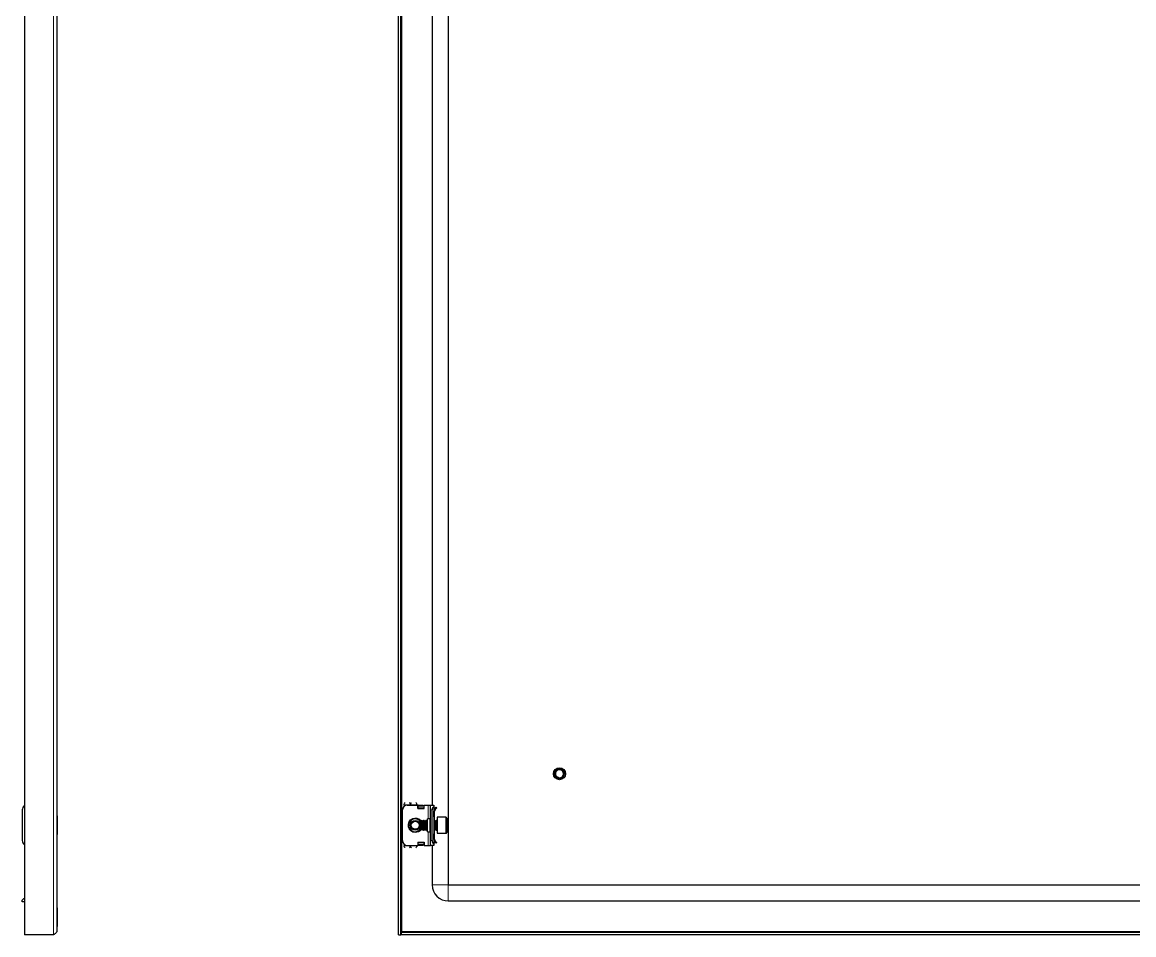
# Model space of a CAD drawing. Header units: millimetres. Extents: x -672 to 2148, y -979 to 1408.
# Drawn here: x 768 to 1458, y -861 to -294 of the extents above; entities that cross this region are included whole.
import ezdxf

# ---------------------------------------------------------------- set-up
doc = ezdxf.new("R2010")
doc.units = ezdxf.units.MM

msp = doc.modelspace()

# ---------------------------------------------------------------- linework, layer by layer
at = {"color": 7, "linetype": 'Continuous', "lineweight": 25}
for p, q in [((769.88, 1300.39), (769.88, -860.61)), ((789.88, 1298.29), (789.88, -858.51)), ((1001.82, -860.61), (1001.82, 1300.39)), ((1003.32, -860.61), (1003.32, 1300.39)), ((1032.82, 1269.39), (1032.82, -829.61)), ((1022.82, -105.11), (1022.82, -780.11)), ((1099.56, -758.65), (1099.72, -758.52)), ((1100.29, -758.04), (1100.55, -757.91)), ((1100.85, -757.78), (1101.13, -757.71)), ((1101.22, -757.67), (1101.18, -757.68)), ((1101.37, -757.65), (1101.56, -757.62)), ((1102.36, -757.66), (1102.32, -757.65)), ((1102.54, -757.7), (1102.5, -757.69)), ((1102.72, -757.75), (1102.68, -757.74)), ((1102.9, -757.81), (1102.86, -757.8)), ((1103.26, -757.98), (1103.21, -757.95)), ((1103.26, -757.98), (1103.25, -758.08)), ((1103.26, -757.98), (1103.4, -758.09)), ((1103.43, -758.08), (1103.39, -758.05)), ((1103.6, -758.2), (1103.56, -758.17)), ((1103.6, -758.2), (1103.81, -758.38)), ((1103.77, -758.33), (1103.73, -758.29)), ((1103.91, -758.46), (1103.88, -758.43)), ((1104.05, -758.6), (1104.02, -758.57)), ((1098.82, -760.61), (1098.82, -760.61)), ((1098.83, -760.42), (1098.89, -760.1)), ((1098.83, -760.42), (1098.83, -760.47)), ((1098.85, -760.21), (1098.84, -760.26)), ((1098.88, -760.01), (1098.88, -760.05)), ((1098.93, -759.81), (1098.92, -759.86)), ((1098.99, -759.63), (1098.97, -759.67)), ((1099.04, -759.49), (1099.14, -759.31)), ((1099.05, -759.5), (1099.16, -759.31)), ((1099.53, -761.48), (1099.37, -761.07)), ((1099.66, -762.69), (1099.54, -762.56)), ((1099.55, -762.57), (1099.57, -762.59)), ((1099.66, -762.69), (1099.69, -762.73)), ((1099.8, -762.83), (1099.84, -762.86)), ((1099.96, -762.96), (1100, -762.99)), ((1100.13, -763.09), (1100.17, -763.12)), ((1100.84, -763.45), (1100.88, -763.46)), ((1101.63, -763.61), (1102.37, -763.54)), ((1102.51, -763.53), (1102.56, -763.52)), ((1102.7, -763.48), (1102.75, -763.47)), ((1102.9, -763.41), (1102.94, -763.4)), ((1103.27, -763.24), (1103.05, -763.32)), ((1103.09, -763.33), (1103.13, -763.31)), ((1103.45, -763.14), (1103.24, -763.25)), ((1103.27, -763.17), (1103.31, -763.22)), ((1103.27, -763.24), (1103.31, -763.22)), ((1104.64, -759.57), (1104.63, -759.56)), ((1104.74, -761.32), (1104.66, -761.55)), ((1104.7, -759.75), (1104.68, -759.71)), ((1104.69, -761.5), (1104.7, -761.46)), ((1104.74, -759.93), (1104.73, -759.88)), ((1104.74, -761.32), (1104.75, -761.27)), ((1104.78, -760.11), (1104.77, -760.07)), ((1104.78, -761.12), (1104.79, -761.07)), ((1104.82, -760.71), (1104.79, -760.96)), ((1104.81, -760.3), (1104.8, -760.26)), ((1104.82, -760.5), (1104.8, -760.74)), ((1104.81, -760.91), (1104.81, -760.86)), ((1104.82, -760.5), (1104.82, -760.45)), ((1104.82, -760.71), (1104.82, -760.66)), ((768.38, -783.11), (768.38, -802.11)), ((1004.32, -802.11), (1004.32, -783.11)), ((1005.32, -779.86), (1005.32, -780.88)), ((1007.32, -780.11), (1013.82, -780.11)), ((1013.32, -779.86), (1013.32, -780.11)), ((1013.82, -782.11), (1013.82, -780.11)), ((1014.02, -780.23), (1013.82, -780.23)), ((1013.82, -782.11), (1017.82, -782.11)), ((1014.02, -782.11), (1014.02, -780.23)), ((1014.07, -780.49), (1014.57, -780.14)), ((1014.57, -780.49), (1014.07, -780.84)), ((1014.07, -780.84), (1014.07, -780.49)), ((1014.07, -781.76), (1014.07, -780.84)), ((1014.07, -782.11), (1014.07, -781.76)), ((1014.57, -780.14), (1014.57, -780.49)), ((1014.57, -780.14), (1017.07, -780.14)), ((1014.57, -780.49), (1017.07, -780.49)), ((1017.07, -780.49), (1017.07, -780.14)), ((1017.07, -780.14), (1017.57, -780.49)), ((1017.57, -780.84), (1017.07, -780.49)), ((1017.57, -780.49), (1017.57, -780.84)), ((1017.57, -780.84), (1017.57, -781.76)), ((1017.57, -781.76), (1017.57, -782.11)), ((1017.82, -782.11), (1017.82, -780.11)), ((1017.82, -780.11), (1020.32, -780.11)), ((1020.32, -780.11), (1021.82, -780.11)), ((1021.82, -780.11), (1023.82, -780.11)), ((1021.82, -783.11), (1021.82, -780.11)), ((1021.82, -802.11), (1021.82, -783.11)), ((1022.82, -802.11), (1022.82, -783.11)), ((1023.82, -780.11), (1023.82, -780.88)), ((1023.82, -780.88), (1023.82, -804.35)), ((1023.82, -781.2), (1024.03, -781.41)), ((1024.32, -783.86), (1023.82, -783.86)), ((1023.82, -787.36), (1023.82, -783.86)), ((1024.32, -782.11), (1024.32, -782.57)), ((1024.32, -787.36), (1024.32, -783.86)), ((1024.41, -782.45), (1025.38, -781.47)), ((1024.76, -782.8), (1024.41, -782.45)), ((1024.76, -782.8), (1025.74, -781.83)), ((1025.38, -781.47), (1025.74, -781.83)), ((790.13, -786.83), (789.88, -786.83)), ((790.13, -786.83), (790.13, -798.4)), ((1016.38, -789.61), (1015.82, -790.17)), ((1015.82, -790.17), (1015.82, -795.06)), ((1016.43, -789.61), (1016.38, -789.61)), ((1016.38, -789.61), (1016.38, -795.61)), ((1016.82, -790.17), (1016.43, -789.61)), ((1016.43, -789.61), (1016.43, -795.14)), ((1017.21, -789.61), (1016.82, -790.17)), ((1016.82, -790.17), (1016.82, -794.67)), ((1017.43, -789.61), (1017.21, -789.61)), ((1017.21, -789.61), (1017.21, -795.14)), ((1017.82, -790.17), (1017.43, -789.61)), ((1017.43, -789.61), (1017.43, -795.14)), ((1018.21, -789.61), (1017.82, -790.17)), ((1017.82, -790.17), (1017.82, -794.67)), ((1018.43, -789.61), (1018.21, -789.61)), ((1018.21, -789.61), (1018.21, -795.14)), ((1018.82, -790.17), (1018.43, -789.61)), ((1018.43, -789.61), (1018.43, -795.14)), ((1019.21, -789.61), (1018.82, -790.17)), ((1018.82, -790.17), (1018.82, -794.67)), ((1019.43, -789.61), (1019.21, -789.61)), ((1019.21, -789.61), (1019.21, -795.14)), ((1019.82, -790.17), (1019.43, -789.61)), ((1019.43, -789.61), (1019.43, -795.14)), ((1021.32, -788.61), (1019.82, -788.61)), ((1019.82, -796.61), (1019.82, -788.61)), ((1024.32, -787.36), (1023.82, -787.36)), ((1024.21, -789.61), (1023.82, -790.17)), ((1024.43, -789.61), (1024.21, -789.61)), ((1024.21, -789.61), (1024.21, -795.14)), ((1024.32, -789.61), (1024.32, -787.36)), ((1024.82, -790.17), (1024.43, -789.61)), ((1024.43, -789.61), (1024.43, -795.14)), ((1025.21, -789.61), (1024.82, -790.17)), ((1024.82, -790.17), (1024.82, -794.67)), ((1025.57, -789.61), (1025.21, -789.61)), ((1025.21, -789.61), (1025.21, -795.14)), ((1031.22, -787.61), (1025.82, -787.61)), ((1025.82, -787.61), (1025.82, -797.61)), ((1031.82, -788.21), (1031.82, -797.01)), ((789.88, -798.4), (790.13, -798.4)), ((1015.82, -795.06), (1016.38, -795.61)), ((1016.38, -795.61), (1016.43, -795.61)), ((1016.43, -795.61), (1016.82, -795.06)), ((1016.43, -795.14), (1016.43, -795.61)), ((1016.82, -794.67), (1016.82, -795.06)), ((1016.82, -795.06), (1017.21, -795.61)), ((1017.21, -795.14), (1017.21, -795.61)), ((1017.21, -795.61), (1017.43, -795.61)), ((1017.43, -795.61), (1017.82, -795.06)), ((1017.43, -795.14), (1017.43, -795.61)), ((1017.82, -794.67), (1017.82, -795.06)), ((1017.82, -795.06), (1018.21, -795.61)), ((1018.21, -795.14), (1018.21, -795.61)), ((1018.21, -795.61), (1018.43, -795.61)), ((1018.43, -795.61), (1018.82, -795.06)), ((1018.43, -795.14), (1018.43, -795.61)), ((1018.82, -794.67), (1018.82, -795.06)), ((1018.82, -795.06), (1019.21, -795.61)), ((1019.21, -795.14), (1019.21, -795.61)), ((1019.21, -795.61), (1019.43, -795.61)), ((1019.43, -795.61), (1019.82, -795.06)), ((1019.43, -795.14), (1019.43, -795.61)), ((1019.82, -796.61), (1021.32, -796.61)), ((1023.82, -795.06), (1024.21, -795.61)), ((1023.82, -801.36), (1023.82, -797.86)), ((1023.82, -797.86), (1024.32, -797.86)), ((1024.21, -795.14), (1024.21, -795.61)), ((1024.21, -795.61), (1024.43, -795.61)), ((1024.32, -797.86), (1024.32, -795.61)), ((1024.32, -801.36), (1024.32, -797.86)), ((1024.43, -795.61), (1024.82, -795.06)), ((1024.43, -795.14), (1024.43, -795.61)), ((1024.82, -794.67), (1024.82, -795.06)), ((1024.82, -795.06), (1025.21, -795.61)), ((1025.21, -795.14), (1025.21, -795.61)), ((1025.21, -795.61), (1025.57, -795.61)), ((1025.82, -797.61), (1031.22, -797.61)), ((1005.32, -804.35), (1005.32, -805.36)), ((1007.32, -805.11), (1013.82, -805.11)), ((1013.32, -805.11), (1013.32, -805.36)), ((1013.82, -803.11), (1013.82, -805.11)), ((1013.82, -803.11), (1017.82, -803.11)), ((1013.82, -804.99), (1014.02, -804.99)), ((1014.02, -804.99), (1014.02, -803.11)), ((1014.07, -803.47), (1014.07, -803.11)), ((1014.07, -804.38), (1014.07, -803.47)), ((1014.07, -804.73), (1014.07, -804.38)), ((1014.07, -804.38), (1014.57, -804.73)), ((1014.57, -805.09), (1014.07, -804.73)), ((1014.57, -804.73), (1014.57, -805.09)), ((1017.07, -804.73), (1014.57, -804.73)), ((1017.07, -805.09), (1014.57, -805.09)), ((1017.07, -804.73), (1017.57, -804.38)), ((1017.07, -805.09), (1017.07, -804.73)), ((1017.57, -804.73), (1017.07, -805.09)), ((1017.57, -803.11), (1017.57, -803.47)), ((1017.57, -803.47), (1017.57, -804.38)), ((1017.57, -804.38), (1017.57, -804.73)), ((1017.82, -803.11), (1017.82, -805.11)), ((1017.82, -805.11), (1020.32, -805.11)), ((1020.32, -805.11), (1021.82, -805.11)), ((1021.82, -805.11), (1021.82, -802.11)), ((1023.82, -805.11), (1021.82, -805.11)), ((1022.82, -805.11), (1022.82, -829.61)), ((1024.32, -801.36), (1023.82, -801.36)), ((1024.03, -803.82), (1023.82, -804.03)), ((1023.82, -804.35), (1023.82, -805.11)), ((1024.32, -803.11), (1024.32, -802.72)), ((1024.76, -802.42), (1024.41, -802.78)), ((1024.41, -802.78), (1025.38, -803.75)), ((1024.76, -802.42), (1025.74, -803.4)), ((1025.38, -803.75), (1025.74, -803.4)), ((1032.82, -829.61), (2116.82, -829.61)), ((769.38, -838.11), (768.38, -839.11)), ((768.38, -840.11), (768.38, -839.11)), ((769.88, -840.11), (768.38, -840.11)), ((769.38, -838.11), (769.88, -838.11)), ((1032.82, -839.61), (1562.32, -839.61)), ((790.12, -843.83), (789.88, -843.83)), ((790.12, -843.83), (790.12, -844.87)), ((790.12, -844.87), (790.12, -855.4)), ((789.88, -855.4), (790.12, -855.4)), ((787.78, -860.61), (769.88, -860.61)), ((1001.82, -860.61), (1003.32, -860.61)), ((1003.52, -859.11), (1003.52, -860.61)), ((2146.12, -859.11), (1003.52, -859.11)), ((2146.12, -860.61), (1003.52, -860.61)), ((1003.68, -859.11), (1003.92, -858.51))]:
    msp.add_line(p, q, dxfattribs=at)
at = {"color": 8, "linetype": 'Continuous', "lineweight": 18}
for p, q in [((787.78, 1300.39), (787.78, -860.61)), ((1003.92, -858.51), (1003.92, 1298.29)), ((1005.32, -779.86), (1009.32, -779.86)), ((1009.32, -779.86), (1013.32, -779.86)), ((1017.57, -781.76), (1014.07, -781.76)), ((1020.32, -788.61), (1020.32, -780.11)), ((1022.82, -783.11), (1021.82, -783.11)), ((1023.82, -781.61), (1024.03, -781.41)), ((1023.82, -782.11), (1024.32, -782.11)), ((1021.32, -796.61), (1021.32, -788.61)), ((1025.57, -791), (1025.57, -789.61)), ((1025.57, -795.61), (1025.57, -791)), ((1031.22, -797.61), (1031.22, -787.61)), ((1020.32, -805.11), (1020.32, -796.61)), ((1005.32, -805.36), (1009.32, -805.36)), ((1013.32, -805.36), (1009.32, -805.36)), ((1014.07, -803.47), (1017.57, -803.47)), ((1021.82, -802.11), (1022.82, -802.11)), ((1023.82, -803.11), (1024.32, -803.11)), ((1023.82, -803.61), (1024.03, -803.82)), ((1032.82, -829.61), (1022.82, -829.61)), ((1032.82, -829.61), (1032.82, -839.61)), ((2145.72, -858.51), (1003.92, -858.51))]:
    msp.add_line(p, q, dxfattribs=at)
at = {"color": 7, "linetype": 'Continuous', "lineweight": 25}
for centre, radius in [((1101.82, -760.61), 3.75), ((1012.32, -792.61), 3), ((1012.32, -792.61), 2.76), ((1012.32, -792.61), 2.45)]:
    msp.add_circle(centre, radius, dxfattribs=at)
for centre, radius, start, end in [((1101.82, -760.61), 2.5, 108.59442, 168.59442), ((1101.82, -760.61), 2.5, 48.59442, 108.59442), ((1101.82, -760.61), 2.5, 348.59442, 48.59442), ((1101.82, -760.61), 3, 180, 220.74374), ((1101.82, -760.61), 2.5, 168.59442, 190.51652), ((1101.82, -760.61), 3, 239.92857, 266.21929), ((1101.82, -760.61), 2.5, 255.88813, 288.59442), ((1101.82, -760.61), 2.5, 288.59442, 348.59442), ((771.38, -783.11), 3, 120, 180), ((1007.32, -783.11), 3, 90, 180), ((1025.82, -783.11), 3, 131.81031, 180), ((1023.32, -782.11), 1, 360, 45), ((1012.32, -792.61), 4, 90, 331.04498), ((1012.32, -792.61), 4, 28.95502, 90), ((1021.32, -788.11), 0.5, 270, 0), ((1025.57, -789.36), 0.25, 270, 0), ((1031.22, -788.21), 0.6, 0, 90), ((1021.32, -797.11), 0.5, 360, 90), ((1025.57, -795.86), 0.25, 360, 90), ((1031.22, -797.01), 0.6, 270, 360), ((771.38, -802.11), 3, 180, 240), ((1007.32, -802.11), 3, 180, 270), ((1025.82, -802.11), 3, 180, 228.18969), ((1023.32, -803.11), 1, 315, 0), ((1032.82, -829.61), 10, 180, 270)]:
    msp.add_arc(centre, radius, start, end, dxfattribs=at)
at = {"color": 8, "linetype": 'Continuous', "lineweight": 18}
for start, end in [(35.46217, 270), (270, 324.53783)]:
    msp.add_arc((1012.32, -792.61), 4.5, start, end, dxfattribs=at)
at = {"color": 7, "linetype": 'Continuous', "lineweight": 25}
for points, knots in [([(1098.99, -759.63), (1099.2, -759.21), (1099.51, -758.56), (1100.1, -758.16), (1100.3, -758.03)], [0, 0, 0, 0, 0.657042, 1, 1, 1, 1]), ([(1099.19, -759.23), (1099.22, -759.16), (1099.36, -758.81), (1099.67, -758.49), (1099.95, -758.27), (1099.99, -758.24)], [0, 0, 0, 0, 0.17549, 0.867074, 1, 1, 1, 1]), ([(1099.27, -759.09), (1099.29, -759.04), (1099.4, -758.74), (1099.64, -758.53), (1099.85, -758.36)], [0, 0, 0, 0, 0.171865, 1, 1, 1, 1]), ([(1100.67, -758.25), (1100.6, -758.29), (1100.28, -758.47), (1099.78, -758.94), (1099.48, -759.53), (1099.39, -759.87), (1099.37, -759.92)], [0, 0, 0, 0, 0.104785, 0.513079, 0.918136, 1, 1, 1, 1]), ([(1099.56, -758.65), (1099.55, -758.65), (1099.54, -758.67), (1099.52, -758.69), (1099.51, -758.7)], [0, 0, 0, 0, 0.2967964, 1, 1, 1, 1]), ([(1099.68, -758.51), (1099.68, -758.52), (1099.67, -758.53), (1099.66, -758.54), (1099.65, -758.54)], [0, 0, 0, 0, 0.4842322, 1, 1, 1, 1]), ([(1099.82, -758.38), (1099.81, -758.39), (1099.8, -758.4), (1099.79, -758.41), (1099.78, -758.41)], [0, 0, 0, 0, 0.485158, 1, 1, 1, 1]), ([(1099.96, -758.26), (1099.95, -758.27), (1099.94, -758.27), (1099.93, -758.28), (1099.92, -758.29)], [0, 0, 0, 0, 0.484546, 1, 1, 1, 1]), ([(1100.12, -758.14), (1100.11, -758.15), (1100.1, -758.16), (1100.09, -758.17), (1100.08, -758.17)], [0, 0, 0, 0, 0.4826873, 1, 1, 1, 1]), ([(1100.12, -758.14), (1100.13, -758.14), (1100.18, -758.1), (1100.23, -758.08), (1100.28, -758.06)], [0, 0, 0, 0, 0.230751, 1, 1, 1, 1]), ([(1100.29, -758.04), (1100.28, -758.04), (1100.27, -758.05), (1100.25, -758.06), (1100.24, -758.06)], [0, 0, 0, 0, 0.480194, 1, 1, 1, 1]), ([(1100.29, -758.04), (1100.32, -758.05), (1100.38, -758.09), (1100.45, -758.16), (1100.48, -758.21), (1100.5, -758.23)], [0, 0, 0, 0, 0.362858, 0.693435, 1, 1, 1, 1]), ([(1100.65, -758.3), (1100.63, -758.29), (1100.59, -758.28), (1100.53, -758.25), (1100.45, -758.21), (1100.36, -758.13), (1100.32, -758.07), (1100.3, -758.03)], [0, 0, 0, 0, 0.084477, 0.253367, 0.470159, 0.686909, 1, 1, 1, 1]), ([(1100.47, -757.94), (1100.46, -757.94), (1100.44, -757.95), (1100.43, -757.96), (1100.42, -757.96)], [0, 0, 0, 0, 0.477867, 1, 1, 1, 1]), ([(1100.58, -758.24), (1100.58, -758.22), (1100.57, -758.17), (1100.53, -758.1), (1100.48, -758.02), (1100.44, -757.98), (1100.42, -757.96)], [0, 0, 0, 0, 0.154183, 0.462567, 0.728091, 1, 1, 1, 1]), ([(1100.47, -757.94), (1100.5, -757.96), (1100.55, -758), (1100.62, -758.07), (1100.66, -758.15), (1100.69, -758.21), (1100.7, -758.25), (1100.7, -758.26)], [0, 0, 0, 0, 0.260762, 0.494805, 0.723794, 0.94279, 1, 1, 1, 1]), ([(1100.65, -757.85), (1100.65, -757.85), (1100.63, -757.86), (1100.62, -757.87), (1100.61, -757.87)], [0, 0, 0, 0, 0.4764859, 1, 1, 1, 1]), ([(1100.74, -758.26), (1100.74, -758.25), (1100.75, -758.2), (1100.74, -758.11), (1100.71, -758.02), (1100.66, -757.94), (1100.63, -757.89), (1100.61, -757.87)], [0, 0, 0, 0, 0.114393, 0.350182, 0.585971, 0.790611, 1, 1, 1, 1]), ([(1100.65, -757.85), (1100.67, -757.84), (1100.73, -757.81), (1100.8, -757.8), (1100.85, -757.79)], [0, 0, 0, 0, 0.3010252, 1, 1, 1, 1]), ([(1100.65, -757.85), (1100.68, -757.87), (1100.73, -757.92), (1100.79, -758), (1100.83, -758.08), (1100.85, -758.16), (1100.86, -758.23), (1100.85, -758.26), (1100.85, -758.27)], [0, 0, 0, 0, 0.218347, 0.41099, 0.598711, 0.777744, 0.945667, 1, 1, 1, 1]), ([(1101.03, -758.24), (1101.01, -758.25), (1100.96, -758.26), (1100.89, -758.27), (1100.79, -758.27), (1100.72, -758.26), (1100.68, -758.25), (1100.67, -758.25)], [0, 0, 0, 0, 0.099011, 0.388276, 0.61301, 0.895384, 1, 1, 1, 1]), ([(1100.85, -757.78), (1100.84, -757.78), (1100.82, -757.78), (1100.81, -757.79), (1100.8, -757.79)], [0, 0, 0, 0, 0.476579, 1, 1, 1, 1]), ([(1100.88, -758.27), (1100.88, -758.27), (1100.89, -758.23), (1100.9, -758.16), (1100.9, -758.06), (1100.88, -757.96), (1100.85, -757.87), (1100.82, -757.82), (1100.8, -757.79)], [0, 0, 0, 0, 0.019058, 0.219488, 0.419831, 0.620151, 0.807785, 1, 1, 1, 1]), ([(1100.85, -757.78), (1100.87, -757.8), (1100.92, -757.85), (1100.96, -757.94), (1100.99, -758.02), (1101, -758.1), (1100.99, -758.17), (1100.98, -758.22), (1100.97, -758.23)], [0, 0, 0, 0, 0.213002, 0.396975, 0.575181, 0.744364, 0.902779, 1, 1, 1, 1]), ([(1101.04, -757.72), (1101.03, -757.72), (1101.02, -757.72), (1101, -757.73), (1100.99, -757.73)], [0, 0, 0, 0, 0.478977, 1, 1, 1, 1]), ([(1101, -758.23), (1101.01, -758.2), (1101.03, -758.15), (1101.05, -758.06), (1101.05, -757.98), (1101.05, -757.86), (1101.01, -757.78), (1100.99, -757.73)], [0, 0, 0, 0, 0.147065, 0.321231, 0.495346, 0.669443, 1, 1, 1, 1]), ([(1101.29, -758.01), (1101.28, -758.02), (1101.26, -758.07), (1101.2, -758.15), (1101.11, -758.21), (1101.05, -758.23), (1101.03, -758.24)], [0, 0, 0, 0, 0.153621, 0.528305, 0.811762, 1, 1, 1, 1]), ([(1101.04, -757.72), (1101.06, -757.75), (1101.09, -757.8), (1101.12, -757.89), (1101.14, -757.97), (1101.13, -758.05), (1101.12, -758.13), (1101.09, -758.19), (1101.07, -758.22), (1101.06, -758.23)], [0, 0, 0, 0, 0.195461, 0.359649, 0.517607, 0.666788, 0.806268, 0.936243, 1, 1, 1, 1]), ([(1101.11, -758.18), (1101.11, -758.18), (1101.15, -758.13), (1101.18, -758.05), (1101.2, -757.93), (1101.21, -757.84), (1101.2, -757.76), (1101.19, -757.71), (1101.18, -757.68)], [0, 0, 0, 0, 0.001313, 0.309582, 0.493731, 0.677835, 0.837663, 1, 1, 1, 1]), ([(1101.22, -757.67), (1101.24, -757.7), (1101.26, -757.75), (1101.28, -757.84), (1101.28, -757.92), (1101.26, -758), (1101.23, -758.09), (1101.18, -758.14), (1101.15, -758.18)], [0, 0, 0, 0, 0.162579, 0.32416, 0.478216, 0.623372, 0.759205, 1, 1, 1, 1]), ([(1101.15, -758.18), (1101.17, -758.16), (1101.22, -758.12), (1101.26, -758.06), (1101.29, -758.02), (1101.29, -758.01)], [0, 0, 0, 0, 0.41332, 0.833507, 1, 1, 1, 1]), ([(1101.22, -757.67), (1101.25, -757.67), (1101.58, -757.6), (1102.21, -757.59), (1102.87, -757.78), (1103.21, -757.95), (1103.27, -757.99)], [0, 0, 0, 0, 0.044285, 0.46488, 0.894202, 1, 1, 1, 1]), ([(1103.27, -758.29), (1103.21, -758.26), (1102.88, -758.08), (1102.21, -757.9), (1101.59, -757.94), (1101.29, -758.01), (1101.29, -758.01)], [0, 0, 0, 0, 0.102158, 0.551599, 0.99962, 1, 1, 1, 1]), ([(1101.66, -757.64), (1101.72, -757.63), (1101.89, -757.6), (1102.06, -757.62), (1102.17, -757.63)], [0, 0, 0, 0, 0.399625, 1, 1, 1, 1]), ([(1102.32, -757.67), (1102.37, -757.67), (1102.52, -757.68), (1102.66, -757.73), (1102.76, -757.76)], [0, 0, 0, 0, 0.353316, 1, 1, 1, 1]), ([(1103.19, -758.27), (1103.19, -758.26), (1103.19, -758.23), (1103.2, -758.17), (1103.22, -758.07), (1103.26, -758.02), (1103.27, -757.99)], [0, 0, 0, 0, 0.058255, 0.305509, 0.64716, 1, 1, 1, 1]), ([(1103.27, -758.29), (1103.29, -758.27), (1103.33, -758.22), (1103.37, -758.14), (1103.38, -758.08), (1103.39, -758.05)], [0, 0, 0, 0, 0.351509, 0.671861, 1, 1, 1, 1]), ([(1103.48, -758.74), (1103.47, -758.73), (1103.43, -758.69), (1103.38, -758.63), (1103.33, -758.55), (1103.3, -758.46), (1103.28, -758.38), (1103.27, -758.32), (1103.27, -758.29)], [0, 0, 0, 0, 0.066273, 0.267344, 0.423096, 0.618734, 0.814089, 1, 1, 1, 1]), ([(1103.43, -758.08), (1103.43, -758.12), (1103.42, -758.19), (1103.39, -758.28), (1103.35, -758.36), (1103.31, -758.41), (1103.29, -758.43), (1103.29, -758.43)], [0, 0, 0, 0, 0.275174, 0.522846, 0.765225, 0.99702, 1, 1, 1, 1]), ([(1103.31, -758.48), (1103.32, -758.47), (1103.36, -758.45), (1103.42, -758.4), (1103.49, -758.33), (1103.53, -758.25), (1103.55, -758.2), (1103.56, -758.17)], [0, 0, 0, 0, 0.084965, 0.329338, 0.573716, 0.784411, 1, 1, 1, 1]), ([(1103.6, -758.2), (1103.6, -758.23), (1103.59, -758.3), (1103.55, -758.39), (1103.5, -758.47), (1103.43, -758.53), (1103.39, -758.56), (1103.36, -758.58), (1103.35, -758.58)], [0, 0, 0, 0, 0.222831, 0.420099, 0.612409, 0.79585, 0.967895, 1, 1, 1, 1]), ([(1103.37, -758.6), (1103.37, -758.6), (1103.4, -758.6), (1103.47, -758.57), (1103.55, -758.52), (1103.63, -758.45), (1103.69, -758.38), (1103.71, -758.32), (1103.73, -758.29)], [0, 0, 0, 0, 0.002693, 0.20821, 0.413641, 0.619057, 0.807274, 1, 1, 1, 1]), ([(1103.77, -758.33), (1103.75, -758.36), (1103.74, -758.42), (1103.69, -758.51), (1103.63, -758.57), (1103.56, -758.62), (1103.51, -758.66), (1103.47, -758.66), (1103.46, -758.67)], [0, 0, 0, 0, 0.219212, 0.409339, 0.593597, 0.768568, 0.932394, 1, 1, 1, 1]), ([(1103.47, -758.69), (1103.5, -758.69), (1103.57, -758.67), (1103.66, -758.64), (1103.74, -758.58), (1103.82, -758.52), (1103.86, -758.46), (1103.88, -758.43)], [0, 0, 0, 0, 0.190996, 0.383798, 0.576553, 0.78528, 1, 1, 1, 1]), ([(1103.92, -758.82), (1103.92, -758.82), (1103.89, -758.83), (1103.84, -758.85), (1103.75, -758.86), (1103.65, -758.84), (1103.55, -758.79), (1103.5, -758.75), (1103.48, -758.74)], [0, 0, 0, 0, 0.0458661, 0.2307436, 0.3874614, 0.6582461, 0.861978, 1, 1, 1, 1]), ([(1103.91, -758.46), (1103.9, -758.49), (1103.87, -758.55), (1103.81, -758.63), (1103.75, -758.68), (1103.68, -758.72), (1103.61, -758.75), (1103.56, -758.75), (1103.54, -758.75)], [0, 0, 0, 0, 0.211659, 0.390361, 0.562352, 0.724819, 0.876696, 1, 1, 1, 1]), ([(1103.56, -758.77), (1103.57, -758.77), (1103.63, -758.77), (1103.73, -758.75), (1103.84, -758.71), (1103.93, -758.65), (1103.99, -758.6), (1104.02, -758.57)], [0, 0, 0, 0, 0.046579, 0.362688, 0.551736, 0.740753, 1, 1, 1, 1]), ([(1103.56, -758.8), (1103.59, -758.81), (1103.65, -758.83), (1103.75, -758.84), (1103.84, -758.84), (1103.9, -758.82), (1103.92, -758.82)], [0, 0, 0, 0, 0.251795, 0.502165, 0.752314, 1, 1, 1, 1]), ([(1104.05, -758.6), (1104.03, -758.63), (1104, -758.67), (1103.94, -758.73), (1103.87, -758.78), (1103.79, -758.81), (1103.72, -758.82), (1103.66, -758.82), (1103.62, -758.81), (1103.6, -758.81)], [0, 0, 0, 0, 0.169226, 0.337427, 0.497935, 0.649179, 0.790582, 0.922688, 1, 1, 1, 1]), ([(1104.66, -760.65), (1104.66, -760.58), (1104.64, -760.19), (1104.46, -759.52), (1104.09, -759.04), (1103.92, -758.82)], [0, 0, 0, 0, 0.108003, 0.585763, 1, 1, 1, 1]), ([(1104.05, -758.6), (1104.17, -758.75), (1104.45, -759.1), (1104.74, -759.76), (1104.8, -760.27), (1104.82, -760.52)], [0, 0, 0, 0, 0.274163, 0.639603, 1, 1, 1, 1]), ([(1104.13, -758.73), (1104.17, -758.77), (1104.31, -758.9), (1104.41, -759.08), (1104.47, -759.2)], [0, 0, 0, 0, 0.288707, 1, 1, 1, 1]), ([(1099.31, -760.33), (1099.31, -760.34), (1099.29, -760.37), (1099.25, -760.42), (1099.2, -760.47), (1099.13, -760.52), (1099.05, -760.57), (1098.97, -760.59), (1098.89, -760.61), (1098.85, -760.61), (1098.82, -760.61)], [0, 0, 0, 0, 0.060221, 0.18113, 0.301988, 0.42281, 0.589437, 0.75603, 0.87711, 1, 1, 1, 1]), ([(1098.82, -760.62), (1098.82, -760.57), (1098.82, -760.49), (1098.84, -760.42), (1098.84, -760.39)], [0, 0, 0, 0, 0.6598587, 1, 1, 1, 1]), ([(1098.82, -760.62), (1098.86, -760.6), (1098.92, -760.57), (1099.01, -760.54), (1099.07, -760.54), (1099.1, -760.54)], [0, 0, 0, 0, 0.371226, 0.708872, 1, 1, 1, 1]), ([(1099.75, -762.39), (1099.73, -762.37), (1099.48, -762.15), (1099.14, -761.69), (1098.9, -761.08), (1098.84, -760.73), (1098.82, -760.61)], [0, 0, 0, 0, 0.050685, 0.485619, 0.826643, 1, 1, 1, 1]), ([(1098.83, -760.42), (1098.86, -760.4), (1098.93, -760.37), (1099.02, -760.35), (1099.11, -760.35), (1099.2, -760.37), (1099.24, -760.39), (1099.27, -760.4)], [0, 0, 0, 0, 0.235039, 0.445532, 0.651268, 0.847853, 1, 1, 1, 1]), ([(1099.18, -760.48), (1099.15, -760.47), (1099.09, -760.45), (1099, -760.44), (1098.91, -760.44), (1098.86, -760.46), (1098.83, -760.47)], [0, 0, 0, 0, 0.237597, 0.516729, 0.755527, 1, 1, 1, 1]), ([(1099.29, -760.37), (1099.26, -760.35), (1099.21, -760.31), (1099.12, -760.27), (1099.02, -760.25), (1098.93, -760.25), (1098.87, -760.25), (1098.84, -760.26)], [0, 0, 0, 0, 0.189173, 0.404697, 0.62022, 0.807935, 1, 1, 1, 1]), ([(1098.85, -760.21), (1098.88, -760.2), (1098.95, -760.18), (1099.05, -760.17), (1099.14, -760.18), (1099.22, -760.2), (1099.28, -760.23), (1099.31, -760.26), (1099.32, -760.27)], [0, 0, 0, 0, 0.214065, 0.402363, 0.585629, 0.760234, 0.923894, 1, 1, 1, 1]), ([(1098.88, -760.01), (1098.92, -760), (1098.99, -759.99), (1099.08, -759.99), (1099.17, -760.01), (1099.24, -760.05), (1099.3, -760.09), (1099.33, -760.13), (1099.35, -760.14)], [0, 0, 0, 0, 0.208898, 0.388587, 0.562428, 0.727295, 0.881578, 1, 1, 1, 1]), ([(1099.34, -760.26), (1099.34, -760.25), (1099.31, -760.21), (1099.24, -760.16), (1099.16, -760.11), (1099.07, -760.07), (1098.97, -760.05), (1098.91, -760.05), (1098.88, -760.05)], [0, 0, 0, 0, 0.069872, 0.258455, 0.446951, 0.635422, 0.81547, 1, 1, 1, 1]), ([(1099.35, -760.12), (1099.34, -760.1), (1099.3, -760.05), (1099.24, -759.99), (1099.17, -759.94), (1099.09, -759.9), (1099.01, -759.87), (1098.95, -759.86), (1098.92, -759.86)], [0, 0, 0, 0, 0.137266, 0.30795, 0.478578, 0.649185, 0.822833, 1, 1, 1, 1]), ([(1098.93, -759.81), (1098.96, -759.81), (1099.02, -759.81), (1099.11, -759.83), (1099.19, -759.86), (1099.26, -759.9), (1099.31, -759.95), (1099.35, -760), (1099.37, -760.04), (1099.38, -760.06)], [0, 0, 0, 0, 0.165667, 0.330522, 0.488809, 0.638525, 0.778629, 0.909213, 1, 1, 1, 1]), ([(1099.35, -759.97), (1099.34, -759.96), (1099.32, -759.92), (1099.27, -759.85), (1099.2, -759.78), (1099.12, -759.73), (1099.05, -759.7), (1099, -759.68), (1098.97, -759.67)], [0, 0, 0, 0, 0.0761511, 0.2767043, 0.47712, 0.6774733, 0.8375735, 1, 1, 1, 1]), ([(1098.99, -759.63), (1099.02, -759.64), (1099.07, -759.64), (1099.15, -759.67), (1099.22, -759.72), (1099.28, -759.77), (1099.33, -759.83), (1099.36, -759.89), (1099.38, -759.94), (1099.38, -759.98), (1099.38, -759.99)], [0, 0, 0, 0, 0.154027, 0.307095, 0.452862, 0.590123, 0.718565, 0.838856, 0.95247, 1, 1, 1, 1]), ([(1099.06, -759.5), (1099.08, -759.44), (1099.11, -759.32), (1099.17, -759.2), (1099.21, -759.14)], [0, 0, 0, 0, 0.462482, 1, 1, 1, 1]), ([(1099.31, -760.28), (1099.31, -760.39), (1099.29, -760.65), (1099.34, -760.91), (1099.37, -761.07)], [0, 0, 0, 0, 0.408521, 1, 1, 1, 1]), ([(1099.37, -760.12), (1099.37, -760.13), (1099.36, -760.17), (1099.34, -760.23), (1099.32, -760.27), (1099.31, -760.28)], [0, 0, 0, 0, 0.157682, 0.80304, 1, 1, 1, 1]), ([(1099.37, -759.92), (1099.38, -759.96), (1099.39, -760.02), (1099.38, -760.09), (1099.37, -760.12)], [0, 0, 0, 0, 0.544473, 1, 1, 1, 1]), ([(1100.82, -762.85), (1100.74, -762.81), (1100.42, -762.65), (1099.91, -762.23), (1099.66, -761.73), (1099.53, -761.48)], [0, 0, 0, 0, 0.130652, 0.560007, 1, 1, 1, 1]), ([(1099.55, -762.57), (1099.57, -762.55), (1099.6, -762.5), (1099.66, -762.44), (1099.72, -762.41), (1099.75, -762.4), (1099.75, -762.39)], [0, 0, 0, 0, 0.315056, 0.630194, 0.945514, 1, 1, 1, 1]), ([(1100.11, -762.44), (1100.08, -762.43), (1100.02, -762.42), (1099.94, -762.42), (1099.86, -762.43), (1099.78, -762.45), (1099.67, -762.5), (1099.61, -762.55), (1099.57, -762.59)], [0, 0, 0, 0, 0.149407, 0.278563, 0.407661, 0.536722, 0.727045, 1, 1, 1, 1]), ([(1099.66, -762.69), (1099.68, -762.67), (1099.71, -762.61), (1099.77, -762.55), (1099.83, -762.5), (1099.9, -762.46), (1099.98, -762.44), (1100.05, -762.43), (1100.1, -762.45), (1100.13, -762.45)], [0, 0, 0, 0, 0.159446, 0.318034, 0.469983, 0.61348, 0.747649, 0.872856, 1, 1, 1, 1]), ([(1100.18, -762.49), (1100.17, -762.49), (1100.14, -762.49), (1100.07, -762.5), (1099.99, -762.52), (1099.9, -762.55), (1099.83, -762.59), (1099.76, -762.65), (1099.72, -762.7), (1099.69, -762.73)], [0, 0, 0, 0, 0.018281, 0.175639, 0.332896, 0.490097, 0.647274, 0.821632, 1, 1, 1, 1]), ([(1099.75, -762.39), (1099.77, -762.39), (1099.81, -762.38), (1099.9, -762.37), (1100, -762.39), (1100.09, -762.42), (1100.17, -762.47), (1100.25, -762.56), (1100.32, -762.68), (1100.35, -762.76), (1100.36, -762.8)], [0, 0, 0, 0, 0.0736464, 0.1695635, 0.351373, 0.4388934, 0.519676, 0.6829056, 0.8511995, 1, 1, 1, 1]), ([(1099.8, -762.83), (1099.82, -762.8), (1099.84, -762.74), (1099.9, -762.66), (1099.96, -762.6), (1100.02, -762.55), (1100.1, -762.52), (1100.16, -762.5), (1100.19, -762.51), (1100.19, -762.51)], [0, 0, 0, 0, 0.198035, 0.367663, 0.531495, 0.686664, 0.831818, 0.981917, 1, 1, 1, 1]), ([(1100.25, -762.57), (1100.24, -762.57), (1100.2, -762.58), (1100.13, -762.6), (1100.04, -762.65), (1099.96, -762.71), (1099.89, -762.78), (1099.86, -762.84), (1099.84, -762.86)], [0, 0, 0, 0, 0.0505, 0.241124, 0.431653, 0.622154, 0.808692, 1, 1, 1, 1]), ([(1099.96, -762.96), (1099.97, -762.93), (1099.98, -762.86), (1100.03, -762.78), (1100.08, -762.7), (1100.15, -762.65), (1100.21, -762.61), (1100.25, -762.6), (1100.27, -762.59)], [0, 0, 0, 0, 0.209239, 0.392702, 0.571062, 0.740844, 0.899958, 1, 1, 1, 1]), ([(1100.32, -762.68), (1100.29, -762.69), (1100.23, -762.71), (1100.16, -762.77), (1100.09, -762.84), (1100.03, -762.91), (1100.01, -762.97), (1100, -762.99)], [0, 0, 0, 0, 0.172104, 0.391099, 0.610089, 0.802801, 1, 1, 1, 1]), ([(1100.13, -763.09), (1100.13, -763.05), (1100.14, -762.98), (1100.17, -762.89), (1100.22, -762.81), (1100.27, -762.75), (1100.31, -762.72), (1100.33, -762.71)], [0, 0, 0, 0, 0.240212, 0.454711, 0.664287, 0.864517, 1, 1, 1, 1]), ([(1100.36, -762.82), (1100.34, -762.84), (1100.29, -762.88), (1100.24, -762.95), (1100.19, -763.03), (1100.18, -763.09), (1100.17, -763.12)], [0, 0, 0, 0, 0.228254, 0.510351, 0.752319, 1, 1, 1, 1]), ([(1100.3, -763.2), (1100.3, -763.16), (1100.3, -763.09), (1100.33, -763), (1100.36, -762.94), (1100.38, -762.91), (1100.38, -762.91)], [0, 0, 0, 0, 0.357139, 0.680979, 0.998183, 1, 1, 1, 1]), ([(1100.36, -762.8), (1100.36, -762.82), (1100.37, -762.86), (1100.38, -762.94), (1100.38, -763.03), (1100.36, -763.12), (1100.33, -763.18), (1100.32, -763.21)], [0, 0, 0, 0, 0.113604, 0.31095, 0.508229, 0.75166, 1, 1, 1, 1]), ([(1101.21, -763.04), (1100.93, -762.98), (1100.63, -762.93), (1100.37, -762.8), (1100.36, -762.8)], [0, 0, 0, 0, 0.965671, 1, 1, 1, 1]), ([(1101.21, -763.04), (1101.12, -763), (1100.98, -762.94), (1100.86, -762.87), (1100.82, -762.85)], [0, 0, 0, 0, 0.681733, 1, 1, 1, 1]), ([(1102.37, -763.54), (1102.36, -763.52), (1102.34, -763.47), (1102.33, -763.4), (1102.33, -763.31), (1102.34, -763.24), (1102.38, -763.16), (1102.44, -763.08), (1102.54, -763.01), (1102.6, -762.99), (1102.62, -762.98)], [0, 0, 0, 0, 0.098631, 0.238541, 0.378532, 0.49895, 0.601027, 0.777401, 0.9101, 1, 1, 1, 1]), ([(1102.52, -763.03), (1102.52, -763.04), (1102.49, -763.06), (1102.45, -763.12), (1102.41, -763.2), (1102.38, -763.29), (1102.36, -763.38), (1102.36, -763.47), (1102.37, -763.52), (1102.37, -763.54)], [0, 0, 0, 0, 0.036757, 0.196192, 0.355485, 0.51469, 0.719746, 0.882005, 1, 1, 1, 1]), ([(1102.51, -763.53), (1102.5, -763.51), (1102.47, -763.45), (1102.45, -763.37), (1102.44, -763.29), (1102.45, -763.21), (1102.47, -763.11), (1102.51, -763.05), (1102.54, -763.02)], [0, 0, 0, 0, 0.16279, 0.324686, 0.479688, 0.626058, 0.76302, 1, 1, 1, 1]), ([(1102.6, -763), (1102.59, -763.02), (1102.56, -763.07), (1102.53, -763.16), (1102.52, -763.26), (1102.52, -763.38), (1102.54, -763.47), (1102.56, -763.52)], [0, 0, 0, 0, 0.13286, 0.29106, 0.491007, 0.69089, 1, 1, 1, 1]), ([(1102.7, -763.48), (1102.68, -763.45), (1102.64, -763.4), (1102.6, -763.31), (1102.58, -763.23), (1102.58, -763.15), (1102.59, -763.07), (1102.61, -763.01), (1102.62, -762.99), (1102.63, -762.98)], [0, 0, 0, 0, 0.198483, 0.367712, 0.531083, 0.685778, 0.830503, 0.965152, 1, 1, 1, 1]), ([(1102.62, -762.98), (1102.63, -762.98), (1102.68, -762.96), (1102.76, -762.95), (1102.86, -762.95), (1102.95, -762.96), (1103.04, -762.99), (1103.11, -763.02), (1103.19, -763.07), (1103.25, -763.12), (1103.28, -763.15), (1103.29, -763.16)], [0, 0, 0, 0, 0.04296, 0.1733, 0.274263, 0.401081, 0.527716, 0.654259, 0.780759, 0.936852, 1, 1, 1, 1]), ([(1102.71, -762.96), (1102.71, -762.97), (1102.69, -763.01), (1102.68, -763.08), (1102.67, -763.18), (1102.68, -763.28), (1102.7, -763.38), (1102.73, -763.44), (1102.75, -763.47)], [0, 0, 0, 0, 0.043388, 0.23288, 0.422274, 0.611632, 0.803279, 1, 1, 1, 1]), ([(1102.9, -763.41), (1102.87, -763.39), (1102.82, -763.34), (1102.77, -763.26), (1102.74, -763.18), (1102.72, -763.09), (1102.72, -763.02), (1102.73, -762.98), (1102.74, -762.96)], [0, 0, 0, 0, 0.208724, 0.39105, 0.568219, 0.73683, 0.894853, 1, 1, 1, 1]), ([(1102.83, -762.95), (1102.83, -762.98), (1102.82, -763.05), (1102.83, -763.14), (1102.85, -763.24), (1102.89, -763.32), (1102.92, -763.37), (1102.94, -763.4)], [0, 0, 0, 0, 0.181695, 0.396783, 0.61186, 0.803681, 1, 1, 1, 1]), ([(1103.09, -763.33), (1103.06, -763.31), (1103, -763.27), (1102.94, -763.19), (1102.9, -763.11), (1102.87, -763.03), (1102.87, -762.98), (1102.87, -762.96)], [0, 0, 0, 0, 0.234253, 0.442787, 0.646465, 0.841043, 1, 1, 1, 1]), ([(1102.98, -762.97), (1102.98, -762.98), (1102.98, -763.01), (1102.99, -763.08), (1103.03, -763.17), (1103.07, -763.25), (1103.11, -763.29), (1103.13, -763.31)], [0, 0, 0, 0, 0.0027902, 0.269575, 0.5363706, 0.7654988, 1, 1, 1, 1]), ([(1103.27, -763.24), (1103.24, -763.22), (1103.18, -763.18), (1103.11, -763.11), (1103.07, -763.05), (1103.05, -763.01), (1103.05, -763)], [0, 0, 0, 0, 0.3195142, 0.6084926, 0.891527, 1, 1, 1, 1]), ([(1103.29, -763.16), (1103.36, -763.12), (1103.71, -762.88), (1104.2, -762.38), (1104.42, -761.83), (1104.52, -761.58)], [0, 0, 0, 0, 0.128781, 0.613629, 1, 1, 1, 1]), ([(1104.2, -762.4), (1104.16, -762.47), (1104.03, -762.67), (1103.85, -762.83), (1103.73, -762.93)], [0, 0, 0, 0, 0.338449, 1, 1, 1, 1]), ([(1104.52, -761.58), (1104.52, -761.58), (1104.49, -761.57), (1104.44, -761.54), (1104.38, -761.49), (1104.33, -761.44), (1104.29, -761.36), (1104.26, -761.26), (1104.26, -761.16), (1104.27, -761.11), (1104.27, -761.11)], [0, 0, 0, 0, 0.022761, 0.192243, 0.346896, 0.477535, 0.588677, 0.783334, 0.968624, 1, 1, 1, 1]), ([(1104.26, -761.18), (1104.26, -761.21), (1104.27, -761.27), (1104.31, -761.36), (1104.36, -761.43), (1104.42, -761.5), (1104.48, -761.55), (1104.51, -761.57), (1104.52, -761.58)], [0, 0, 0, 0, 0.182737, 0.363423, 0.543947, 0.724373, 0.904747, 1, 1, 1, 1]), ([(1104.69, -761.5), (1104.66, -761.5), (1104.6, -761.5), (1104.52, -761.48), (1104.44, -761.44), (1104.38, -761.39), (1104.33, -761.34), (1104.29, -761.28), (1104.27, -761.23), (1104.26, -761.21), (1104.26, -761.2)], [0, 0, 0, 0, 0.159812, 0.318711, 0.470648, 0.614013, 0.748131, 0.873387, 0.991083, 1, 1, 1, 1]), ([(1104.27, -761.11), (1104.28, -761.08), (1104.3, -761), (1104.36, -760.9), (1104.42, -760.81), (1104.49, -760.75), (1104.56, -760.7), (1104.62, -760.67), (1104.65, -760.65), (1104.66, -760.65)], [0, 0, 0, 0, 0.1251657, 0.3367685, 0.4886747, 0.6403706, 0.7919615, 0.9435026, 1, 1, 1, 1]), ([(1104.28, -761.15), (1104.29, -761.17), (1104.31, -761.21), (1104.37, -761.28), (1104.44, -761.35), (1104.53, -761.4), (1104.61, -761.44), (1104.67, -761.45), (1104.7, -761.46)], [0, 0, 0, 0, 0.112687, 0.266978, 0.464332, 0.661607, 0.829157, 1, 1, 1, 1]), ([(1104.74, -761.32), (1104.7, -761.32), (1104.64, -761.33), (1104.54, -761.31), (1104.46, -761.29), (1104.39, -761.25), (1104.33, -761.2), (1104.3, -761.16), (1104.29, -761.14)], [0, 0, 0, 0, 0.207037, 0.38272, 0.55212, 0.712365, 0.86221, 1, 1, 1, 1]), ([(1104.78, -761.12), (1104.75, -761.13), (1104.68, -761.14), (1104.58, -761.14), (1104.5, -761.13), (1104.42, -761.1), (1104.35, -761.06), (1104.32, -761.03), (1104.3, -761.01)], [0, 0, 0, 0, 0.205811, 0.38496, 0.558827, 0.724121, 0.878934, 1, 1, 1, 1]), ([(1104.32, -761.06), (1104.34, -761.08), (1104.38, -761.13), (1104.46, -761.19), (1104.55, -761.23), (1104.65, -761.26), (1104.72, -761.27), (1104.75, -761.27)], [0, 0, 0, 0, 0.183111, 0.381533, 0.579913, 0.787111, 1, 1, 1, 1]), ([(1104.35, -760.93), (1104.37, -760.95), (1104.42, -760.99), (1104.51, -761.03), (1104.6, -761.06), (1104.7, -761.08), (1104.76, -761.07), (1104.79, -761.07)], [0, 0, 0, 0, 0.19243, 0.403622, 0.614801, 0.805152, 1, 1, 1, 1]), ([(1104.81, -760.91), (1104.77, -760.93), (1104.71, -760.95), (1104.61, -760.96), (1104.52, -760.96), (1104.44, -760.94), (1104.38, -760.92), (1104.36, -760.9), (1104.36, -760.9)], [0, 0, 0, 0, 0.227908, 0.430276, 0.627707, 0.816134, 0.99284, 1, 1, 1, 1]), ([(1104.43, -760.81), (1104.43, -760.82), (1104.47, -760.84), (1104.54, -760.86), (1104.63, -760.88), (1104.73, -760.88), (1104.78, -760.87), (1104.81, -760.86)], [0, 0, 0, 0, 0.0501556, 0.3045132, 0.5588802, 0.7769031, 1, 1, 1, 1]), ([(1104.82, -760.71), (1104.79, -760.72), (1104.73, -760.75), (1104.63, -760.78), (1104.55, -760.78), (1104.49, -760.77), (1104.47, -760.77)], [0, 0, 0, 0, 0.2937792, 0.5589816, 0.8184942, 1, 1, 1, 1]), ([(1104.56, -759.39), (1104.56, -759.39), (1104.64, -759.5), (1104.67, -759.64), (1104.7, -759.77)], [0, 0, 0, 0, 0.025928, 1, 1, 1, 1]), ([(1104.6, -760.68), (1104.62, -760.68), (1104.66, -760.69), (1104.74, -760.68), (1104.79, -760.66), (1104.82, -760.66)], [0, 0, 0, 0, 0.236131, 0.613435, 1, 1, 1, 1]), ([(1104.7, -761.44), (1104.69, -761.47), (1104.69, -761.53), (1104.66, -761.58), (1104.64, -761.62)], [0, 0, 0, 0, 0.405617, 1, 1, 1, 1]), ([(1104.71, -759.87), (1104.73, -759.91), (1104.79, -760.06), (1104.8, -760.22), (1104.81, -760.34)], [0, 0, 0, 0, 0.28291, 1, 1, 1, 1]), ([(1005.32, -779.86), (1005.42, -779.62), (1005.61, -779.13), (1005.8, -778.74), (1005.89, -778.54)], [0, 0, 0, 0, 0.502065, 1, 1, 1, 1]), ([(1008.75, -778.55), (1008.83, -778.71), (1009.01, -779.05), (1009.2, -779.54), (1009.31, -779.82), (1009.32, -779.86)], [0, 0, 0, 0, 0.415483, 0.917152, 1, 1, 1, 1]), ([(1009.32, -779.86), (1009.42, -779.62), (1009.61, -779.13), (1009.8, -778.74), (1009.89, -778.54)], [0, 0, 0, 0, 0.502065, 1, 1, 1, 1]), ([(1012.75, -778.55), (1012.83, -778.71), (1013.01, -779.05), (1013.2, -779.54), (1013.31, -779.82), (1013.32, -779.86)], [0, 0, 0, 0, 0.415483, 0.917152, 1, 1, 1, 1]), ([(1024.41, -782.45), (1024.26, -782.64), (1023.95, -783.01), (1023.83, -783.54), (1023.82, -783.82), (1023.82, -783.86)], [0, 0, 0, 0, 0.4618628, 0.9237257, 1, 1, 1, 1]), ([(1024.76, -782.8), (1024.64, -782.95), (1024.46, -783.18), (1024.34, -783.56), (1024.33, -783.76), (1024.32, -783.86)], [0, 0, 0, 0, 0.485042, 0.738404, 1, 1, 1, 1]), ([(1005.9, -806.67), (1005.82, -806.52), (1005.64, -806.17), (1005.45, -805.68), (1005.34, -805.4), (1005.32, -805.36)], [0, 0, 0, 0, 0.4154826, 0.9171518, 1, 1, 1, 1]), ([(1009.32, -805.36), (1009.23, -805.61), (1009.04, -806.09), (1008.85, -806.49), (1008.75, -806.68)], [0, 0, 0, 0, 0.502065, 1, 1, 1, 1]), ([(1009.9, -806.67), (1009.82, -806.52), (1009.64, -806.17), (1009.45, -805.68), (1009.34, -805.4), (1009.32, -805.36)], [0, 0, 0, 0, 0.415483, 0.917152, 1, 1, 1, 1]), ([(1013.32, -805.36), (1013.23, -805.61), (1013.04, -806.09), (1012.85, -806.49), (1012.75, -806.68)], [0, 0, 0, 0, 0.502065, 1, 1, 1, 1]), ([(1023.82, -801.36), (1023.85, -801.6), (1023.9, -802.09), (1024.19, -802.55), (1024.38, -802.75), (1024.41, -802.78)], [0, 0, 0, 0, 0.461863, 0.923726, 1, 1, 1, 1]), ([(1024.32, -801.36), (1024.34, -801.55), (1024.38, -801.84), (1024.56, -802.19), (1024.69, -802.35), (1024.76, -802.42)], [0, 0, 0, 0, 0.4850424, 0.7384039, 1, 1, 1, 1]), ([(1003.32, -860.61), (1003.33, -860.43), (1003.36, -860.07), (1003.44, -859.7), (1003.52, -859.5), (1003.52, -859.49)], [0, 0, 0, 0, 0.48755, 0.97507, 1, 1, 1, 1])]:
    msp.add_open_spline(points, degree=3, knots=knots, dxfattribs=at)
for points in [[(789.88, -858.51), (789.84, -858.69), (789.78, -859.04), (789.3, -859.56), (788.6, -860.09), (788.05, -860.44), (787.78, -860.61)], [(1003.92, -858.51), (1003.89, -858.59), (1003.82, -858.75), (1003.72, -858.95), (1003.62, -859.09), (1003.56, -859.1), (1003.52, -859.11)]]:
    msp.add_open_spline(points, degree=3, dxfattribs=at)

doc.saveas('drawing.dxf')
